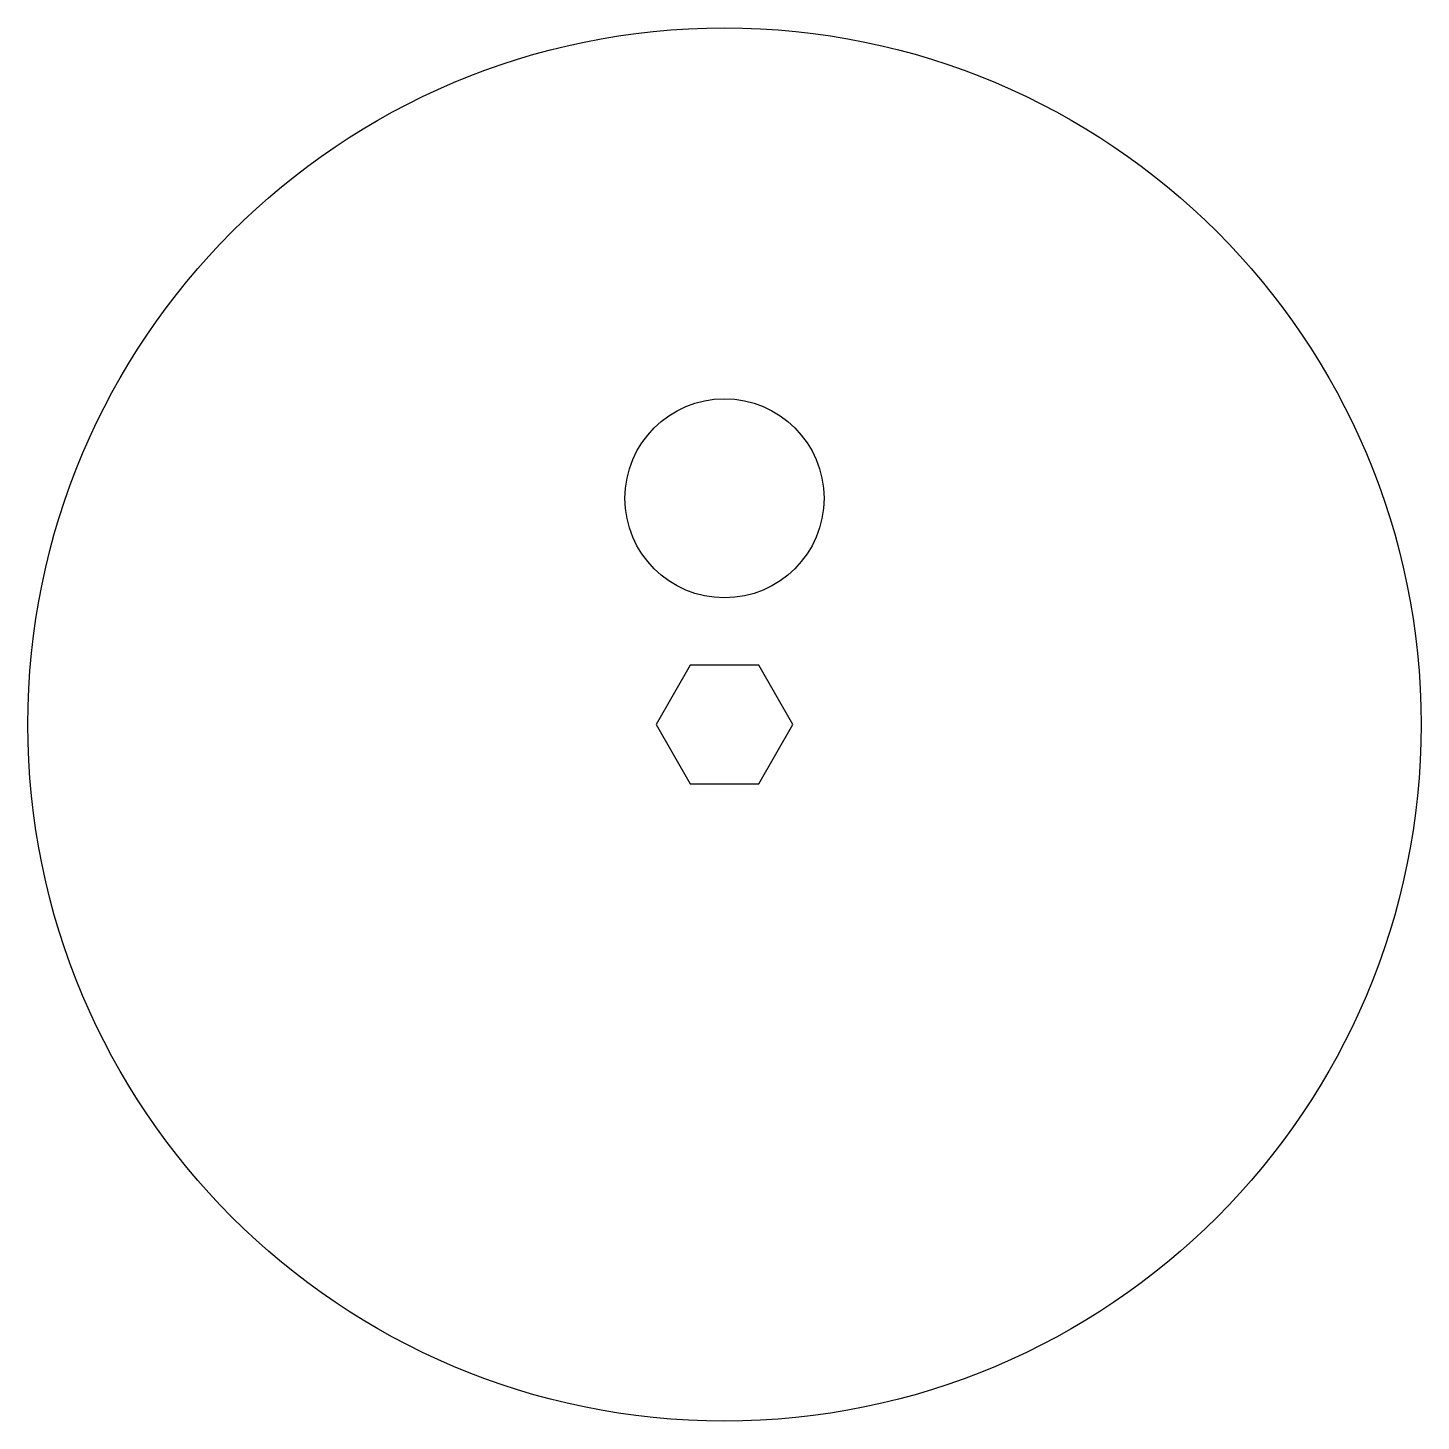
# Model space of a CAD drawing. Extents: x -77 to 77, y -77 to 77.
import ezdxf

# ---------------------------------------------------------------- set-up
doc = ezdxf.new("R2010")
doc.units = 0
doc.header["$MEASUREMENT"] = 0
doc.layers.add('VISIBLE', color=7, linetype='CONTINUOUS')

msp = doc.modelspace()

# ---------------------------------------------------------------- linework, layer by layer
at = {"layer": 'VISIBLE'}
for p, q in [((-3.78, 6.55), (-7.56, 0)), ((3.78, 6.55), (-3.78, 6.55)), ((7.56, 0), (3.78, 6.55)), ((-7.56, 0), (-3.78, -6.55)), ((3.78, -6.55), (7.56, 0)), ((-3.78, -6.55), (3.78, -6.55))]:
    msp.add_line(p, q, dxfattribs=at)
for centre, radius in [((0, 0), 77), ((0, 25), 11)]:
    msp.add_circle(centre, radius, dxfattribs=at)

doc.saveas('drawing.dxf')
